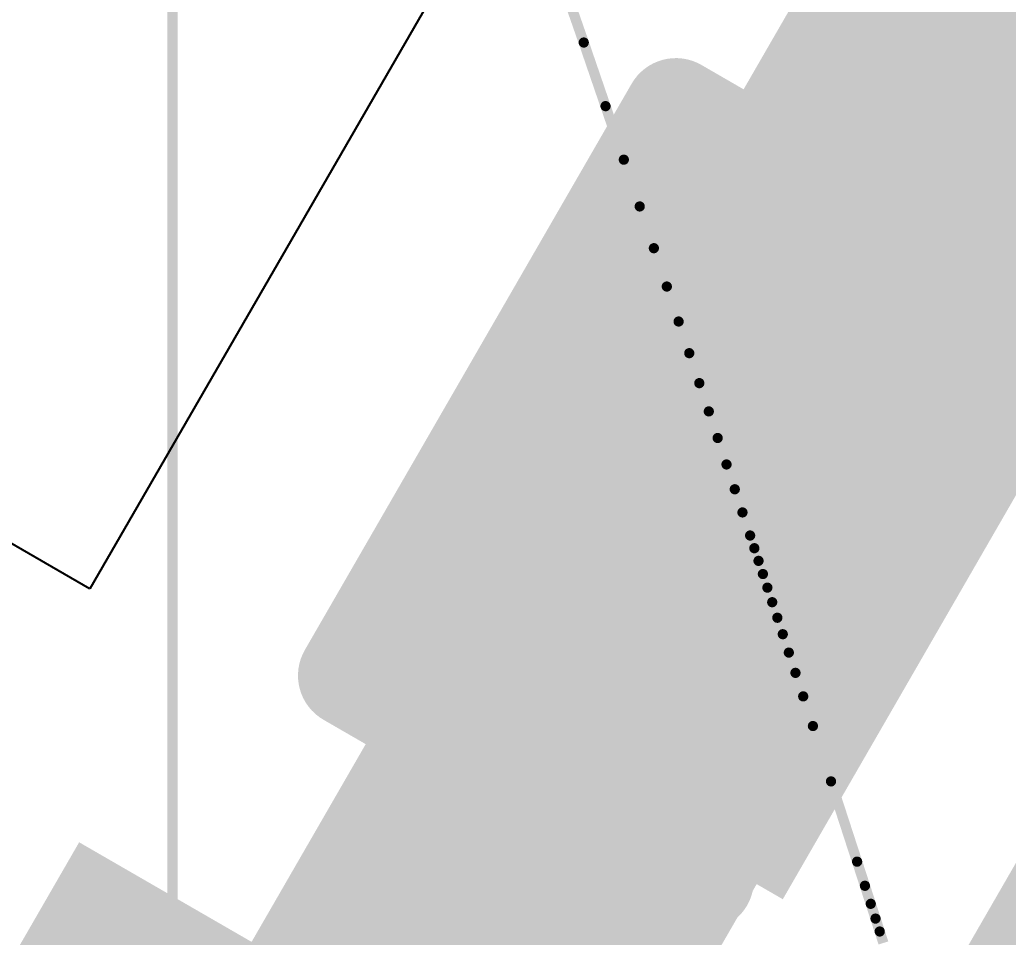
# Model space of a CAD drawing. Header units: inches. Extents: x -18 to 217, y -14 to 159.
# Drawn here: x 44.641 to 45.87, y 37.069 to 38.209 of the extents above; entities that cross this region are included whole.
import ezdxf

# ---------------------------------------------------------------- set-up
doc = ezdxf.new("R2010")
doc.units = ezdxf.units.IN
for name, color, linetype in [('Dimension', 6, 'Continuous'), ('Fabrication', 76, 'Continuous'), ('Top Layer', 1, 'Continuous'), ('Top Overlay', 2, 'Continuous'), ('Top Paste', 8, 'Continuous'), ('Top Solder', 216, 'Continuous')]:
    doc.layers.add(name, color=color, linetype=linetype)
doc.styles.add('Arial', font='', dxfattribs={"height": 0.2})
doc.styles.get('Arial').set_extended_font_data('Arial')

# ---------------------------------------------------------------- blocks, each defined once
blk = doc.blocks.new('SK6812_EC20_44')
at = {"layer": 'Top Solder'}
blk.add_hatch(color=216, dxfattribs=at).paths.add_polyline_path([(0.14840077, -0.14839823), (1.15160171, -0.14839823), (1.15160171, -1.05159937), (0.14840077, -1.05159937)])
blk = doc.blocks.new('C___0402_82')
at = {"layer": 'Top Layer'}
blk.add_hatch(color=1, dxfattribs=at).paths.add_polyline_path([(0.24129746, -0.31750254), (0.24129746, 0.31749746), (0.69849746, 0.31749746), (0.69849746, -0.31750254)])
at = {"layer": 'Top Paste'}
blk.add_hatch(color=8, dxfattribs=at).paths.add_polyline_path([(0.24129746, -0.31750254), (0.24129746, 0.31749746), (0.69849746, 0.31749746), (0.69849746, -0.31750254)])
at = {"layer": 'Top Solder'}
blk.add_hatch(color=216, dxfattribs=at).paths.add_polyline_path([(0.18129758, -0.37750242), (0.18129758, 0.37749734), (0.7584973399999999, 0.37749734), (0.7584973399999999, -0.37750242)])
at = {"layer": 'Top Overlay', "const_width": 0.127}
for points in [[(0.7874, 0.4064), (0.27939746, 0.40639492)], [(0.7874, 0.4064), (0.78740254, -0.40640254)], [(0.78740254, -0.40640254), (0.2794, -0.40640254)]]:
    blk.add_lwpolyline(points, dxfattribs=at)
at = {"layer": 'Top Overlay', "const_width": 0.0635}
for points in [[(0.24764746, 0.40639492, 1), (0.31114746, 0.40639492, 1)], [(0.7556499999999999, 0.4064, 1), (0.8191499999999999, 0.4064, 1)], [(0.7556499999999999, 0.4064, 1), (0.8191499999999999, 0.4064, 1)], [(0.24765, -0.40640254, 1), (0.31115, -0.40640254, 1)], [(0.75565254, -0.40640254, 1), (0.8191525399999998, -0.40640254, 1)], [(0.75565254, -0.40640254, 1), (0.8191525399999998, -0.40640254, 1)]]:
    blk.add_lwpolyline(points, format="xyb", close=True, dxfattribs=at)

msp = doc.modelspace()

# ---------------------------------------------------------------- linework, layer by layer
at = {"layer": 'Dimension', "const_width": 0.254}
for points in [[(58.31000022, 19.46699942, 1), (13.30999878, 19.46699942, 1)], [(54.56033537999999, 19.46692576, 1), (17.06033418, 19.46692576, 1)]]:
    msp.add_lwpolyline(points, format="xyb", close=True, dxfattribs=at)
msp.add_lwpolyline([(22.33316336, -3.87619494), (47.83317586, 40.2910929)], dxfattribs=at)
at = {"layer": 'Fabrication', "const_width": 0.0127}
for points in [[(44.83044628, 30.25690164), (44.83044628, 39.6156434)], [(44.83044628, 30.25690164), (44.83044628, 39.6156434)], [(45.1329933, 38.77971669999999), (45.3419464, 38.18050022)], [(45.1329933, 38.77971669999999), (45.3419464, 38.18050022)], [(45.3419464, 38.18050022), (45.3690355, 38.1014351)], [(45.3419464, 38.18050022), (45.3690355, 38.1014351)], [(45.3690355, 38.1014351), (45.39174056, 38.0349125)], [(45.3690355, 38.1014351), (45.39174056, 38.0349125)], [(45.39174056, 38.0349125), (45.41152208, 37.97676428)], [(45.39174056, 38.0349125), (45.41152208, 37.97676428)], [(45.41152208, 37.97676428), (45.42911411999999, 37.92488986)], [(45.41152208, 37.97676428), (45.42911411999999, 37.92488986)], [(45.42911411999999, 37.92488986), (45.44523041999999, 37.87723691999999)], [(45.42911411999999, 37.92488986), (45.44523041999999, 37.87723691999999)], [(45.44523041999999, 37.87723691999999), (45.45989891999999, 37.83375466)], [(45.44523041999999, 37.87723691999999), (45.45989891999999, 37.83375466)], [(45.45989891999999, 37.83375466), (45.47314502, 37.79440244)], [(45.45989891999999, 37.83375466), (45.47314502, 37.79440244)], [(45.47314502, 37.79440244), (45.4856469, 37.75717366)], [(45.47314502, 37.79440244), (45.4856469, 37.75717366)], [(45.4856469, 37.75717366), (45.49741725999999, 37.72205054)], [(45.4856469, 37.75717366), (45.49741725999999, 37.72205054)], [(45.49741725999999, 37.72205054), (45.50846626, 37.6890153)], [(45.49741725999999, 37.72205054), (45.50846626, 37.6890153)], [(45.50846626, 37.6890153), (45.51944922, 37.65611468)], [(45.50846626, 37.6890153), (45.51944922, 37.65611468)], [(45.51944922, 37.65611468), (45.52972352, 37.62527653999999)], [(45.51944922, 37.65611468), (45.52972352, 37.62527653999999)], [(45.52972352, 37.62527653999999), (45.53929932, 37.59647801999999)], [(45.52972352, 37.62527653999999), (45.53929932, 37.59647801999999)], [(45.53929932, 37.59647801999999), (45.54882178, 37.56779126)], [(45.53929932, 37.59647801999999), (45.54882178, 37.56779126)], [(45.54882178, 37.56779126), (45.55405926, 37.55201024)], [(45.54882178, 37.56779126), (45.55405926, 37.55201024)], [(45.55405926, 37.55201024), (45.55927895999999, 37.53626478)], [(45.55405926, 37.55201024), (45.55927895999999, 37.53626478)], [(45.55927895999999, 37.53626478), (45.56468915999999, 37.51992496)], [(45.55927895999999, 37.53626478), (45.56468915999999, 37.51992496)], [(45.56468915999999, 37.51992496), (45.57028986, 37.50300094)], [(45.56468915999999, 37.51992496), (45.57028986, 37.50300094)], [(45.57028986, 37.50300094), (45.57627917999999, 37.48487804)], [(45.57028986, 37.50300094), (45.57627917999999, 37.48487804)], [(45.57627917999999, 37.48487804), (45.58265204, 37.4655715)], [(45.57627917999999, 37.48487804), (45.58265204, 37.4655715)], [(45.58265204, 37.4655715), (45.58940336, 37.44510164)], [(45.58265204, 37.4655715), (45.58940336, 37.44510164)], [(45.58940336, 37.44510164), (45.59692684, 37.42225942)], [(45.58940336, 37.44510164), (45.59692684, 37.42225942)], [(45.59692684, 37.42225942), (45.60520724, 37.39708802)], [(45.59692684, 37.42225942), (45.60520724, 37.39708802)], [(45.60520724, 37.39708802), (45.61481606, 37.36782722)], [(45.60520724, 37.39708802), (45.61481606, 37.36782722)], [(45.61481606, 37.36782722), (45.62689122, 37.33099214)], [(45.61481606, 37.36782722), (45.62689122, 37.33099214)], [(45.62689122, 37.33099214), (45.64939054, 37.26216067999999)], [(45.62689122, 37.33099214), (45.64939054, 37.26216067999999)], [(45.64939054, 37.26216067999999), (45.68184412, 37.16241742)], [(45.64939054, 37.26216067999999), (45.68184412, 37.16241742)], [(45.68184412, 37.16241742), (45.69156216, 37.1324378)], [(45.68184412, 37.16241742), (45.69156216, 37.1324378)], [(45.69156216, 37.1324378), (45.69882147999999, 37.11001722)], [(45.69156216, 37.1324378), (45.69882147999999, 37.11001722)], [(45.69882147999999, 37.11001722), (45.70476, 37.09165556)], [(45.69882147999999, 37.11001722), (45.70476, 37.09165556)], [(45.70476, 37.09165556), (45.70993398, 37.07563578)], [(45.70476, 37.09165556), (45.70993398, 37.07563578)], [(45.70993398, 37.07563578), (45.71453899999999, 37.06136606)], [(45.70993398, 37.07563578), (45.71453899999999, 37.06136606)]]:
    msp.add_lwpolyline(points, dxfattribs=at)
at = {"layer": 'Fabrication', "const_width": 0.00635}
for points in [[(45.3387714, 38.18050022, 1), (45.3451214, 38.18050022, 1)], [(45.3387714, 38.18050022, 1), (45.3451214, 38.18050022, 1)], [(45.3387714, 38.18050022, 1), (45.3451214, 38.18050022, 1)], [(45.3387714, 38.18050022, 1), (45.3451214, 38.18050022, 1)], [(45.3658605, 38.1014351, 1), (45.37221049999999, 38.1014351, 1)], [(45.3658605, 38.1014351, 1), (45.37221049999999, 38.1014351, 1)], [(45.3658605, 38.1014351, 1), (45.37221049999999, 38.1014351, 1)], [(45.3658605, 38.1014351, 1), (45.37221049999999, 38.1014351, 1)], [(45.38856556, 38.0349125, 1), (45.39491556, 38.0349125, 1)], [(45.38856556, 38.0349125, 1), (45.39491556, 38.0349125, 1)], [(45.38856556, 38.0349125, 1), (45.39491556, 38.0349125, 1)], [(45.38856556, 38.0349125, 1), (45.39491556, 38.0349125, 1)], [(45.40834708, 37.97676428, 1), (45.41469708, 37.97676428, 1)], [(45.40834708, 37.97676428, 1), (45.41469708, 37.97676428, 1)], [(45.40834708, 37.97676428, 1), (45.41469708, 37.97676428, 1)], [(45.40834708, 37.97676428, 1), (45.41469708, 37.97676428, 1)], [(45.42593912, 37.92488986, 1), (45.43228912, 37.92488986, 1)], [(45.42593912, 37.92488986, 1), (45.43228912, 37.92488986, 1)], [(45.42593912, 37.92488986, 1), (45.43228912, 37.92488986, 1)], [(45.42593912, 37.92488986, 1), (45.43228912, 37.92488986, 1)], [(45.44205542, 37.87723691999999, 1), (45.44840541999999, 37.87723691999999, 1)], [(45.44205542, 37.87723691999999, 1), (45.44840541999999, 37.87723691999999, 1)], [(45.44205542, 37.87723691999999, 1), (45.44840541999999, 37.87723691999999, 1)], [(45.44205542, 37.87723691999999, 1), (45.44840541999999, 37.87723691999999, 1)], [(45.45672391999999, 37.83375466, 1), (45.46307392, 37.83375466, 1)], [(45.45672391999999, 37.83375466, 1), (45.46307392, 37.83375466, 1)], [(45.45672391999999, 37.83375466, 1), (45.46307392, 37.83375466, 1)], [(45.45672391999999, 37.83375466, 1), (45.46307392, 37.83375466, 1)], [(45.46997002, 37.79440244, 1), (45.47632002, 37.79440244, 1)], [(45.46997002, 37.79440244, 1), (45.47632002, 37.79440244, 1)], [(45.46997002, 37.79440244, 1), (45.47632002, 37.79440244, 1)], [(45.46997002, 37.79440244, 1), (45.47632002, 37.79440244, 1)], [(45.4824719, 37.75717366, 1), (45.4888219, 37.75717366, 1)], [(45.4824719, 37.75717366, 1), (45.4888219, 37.75717366, 1)], [(45.4824719, 37.75717366, 1), (45.4888219, 37.75717366, 1)], [(45.4824719, 37.75717366, 1), (45.4888219, 37.75717366, 1)], [(45.49424226, 37.72205054, 1), (45.50059226, 37.72205054, 1)], [(45.49424226, 37.72205054, 1), (45.50059226, 37.72205054, 1)], [(45.49424226, 37.72205054, 1), (45.50059226, 37.72205054, 1)], [(45.49424226, 37.72205054, 1), (45.50059226, 37.72205054, 1)], [(45.50529125999999, 37.6890153, 1), (45.51164126, 37.6890153, 1)], [(45.50529125999999, 37.6890153, 1), (45.51164126, 37.6890153, 1)], [(45.50529125999999, 37.6890153, 1), (45.51164126, 37.6890153, 1)], [(45.50529125999999, 37.6890153, 1), (45.51164126, 37.6890153, 1)], [(45.51627421999999, 37.65611468, 1), (45.52262422, 37.65611468, 1)], [(45.51627421999999, 37.65611468, 1), (45.52262422, 37.65611468, 1)], [(45.51627421999999, 37.65611468, 1), (45.52262422, 37.65611468, 1)], [(45.51627421999999, 37.65611468, 1), (45.52262422, 37.65611468, 1)], [(45.52654852, 37.62527653999999, 1), (45.53289852, 37.62527653999999, 1)], [(45.52654852, 37.62527653999999, 1), (45.53289852, 37.62527653999999, 1)], [(45.52654852, 37.62527653999999, 1), (45.53289852, 37.62527653999999, 1)], [(45.52654852, 37.62527653999999, 1), (45.53289852, 37.62527653999999, 1)], [(45.53612432, 37.59647801999999, 1), (45.54247432, 37.59647801999999, 1)], [(45.53612432, 37.59647801999999, 1), (45.54247432, 37.59647801999999, 1)], [(45.53612432, 37.59647801999999, 1), (45.54247432, 37.59647801999999, 1)], [(45.53612432, 37.59647801999999, 1), (45.54247432, 37.59647801999999, 1)], [(45.54564678, 37.56779126, 1), (45.55199678, 37.56779126, 1)], [(45.54564678, 37.56779126, 1), (45.55199678, 37.56779126, 1)], [(45.54564678, 37.56779126, 1), (45.55199678, 37.56779126, 1)], [(45.54564678, 37.56779126, 1), (45.55199678, 37.56779126, 1)], [(45.55088426, 37.55201024, 1), (45.55723426, 37.55201024, 1)], [(45.55088426, 37.55201024, 1), (45.55723426, 37.55201024, 1)], [(45.55088426, 37.55201024, 1), (45.55723426, 37.55201024, 1)], [(45.55088426, 37.55201024, 1), (45.55723426, 37.55201024, 1)], [(45.55610395999999, 37.53626478, 1), (45.56245396, 37.53626478, 1)], [(45.55610395999999, 37.53626478, 1), (45.56245396, 37.53626478, 1)], [(45.55610395999999, 37.53626478, 1), (45.56245396, 37.53626478, 1)], [(45.55610395999999, 37.53626478, 1), (45.56245396, 37.53626478, 1)], [(45.56151416, 37.51992496, 1), (45.56786415999999, 37.51992496, 1)], [(45.56151416, 37.51992496, 1), (45.56786415999999, 37.51992496, 1)], [(45.56151416, 37.51992496, 1), (45.56786415999999, 37.51992496, 1)], [(45.56151416, 37.51992496, 1), (45.56786415999999, 37.51992496, 1)], [(45.56711486, 37.50300094, 1), (45.57346486, 37.50300094, 1)], [(45.56711486, 37.50300094, 1), (45.57346486, 37.50300094, 1)], [(45.56711486, 37.50300094, 1), (45.57346486, 37.50300094, 1)], [(45.56711486, 37.50300094, 1), (45.57346486, 37.50300094, 1)], [(45.57310417999999, 37.48487804, 1), (45.57945418, 37.48487804, 1)], [(45.57310417999999, 37.48487804, 1), (45.57945418, 37.48487804, 1)], [(45.57310417999999, 37.48487804, 1), (45.57945418, 37.48487804, 1)], [(45.57310417999999, 37.48487804, 1), (45.57945418, 37.48487804, 1)], [(45.57947703999999, 37.4655715, 1), (45.58582704, 37.4655715, 1)], [(45.57947703999999, 37.4655715, 1), (45.58582704, 37.4655715, 1)], [(45.57947703999999, 37.4655715, 1), (45.58582704, 37.4655715, 1)], [(45.57947703999999, 37.4655715, 1), (45.58582704, 37.4655715, 1)], [(45.58622835999999, 37.44510164, 1), (45.59257836, 37.44510164, 1)], [(45.58622835999999, 37.44510164, 1), (45.59257836, 37.44510164, 1)], [(45.58622835999999, 37.44510164, 1), (45.59257836, 37.44510164, 1)], [(45.58622835999999, 37.44510164, 1), (45.59257836, 37.44510164, 1)], [(45.59375184, 37.42225942, 1), (45.60010183999999, 37.42225942, 1)], [(45.59375184, 37.42225942, 1), (45.60010183999999, 37.42225942, 1)], [(45.59375184, 37.42225942, 1), (45.60010183999999, 37.42225942, 1)], [(45.59375184, 37.42225942, 1), (45.60010183999999, 37.42225942, 1)], [(45.60203223999999, 37.39708802, 1), (45.60838224, 37.39708802, 1)], [(45.60203223999999, 37.39708802, 1), (45.60838224, 37.39708802, 1)], [(45.60203223999999, 37.39708802, 1), (45.60838224, 37.39708802, 1)], [(45.60203223999999, 37.39708802, 1), (45.60838224, 37.39708802, 1)], [(45.61164106, 37.36782722, 1), (45.61799105999999, 37.36782722, 1)], [(45.61164106, 37.36782722, 1), (45.61799105999999, 37.36782722, 1)], [(45.61164106, 37.36782722, 1), (45.61799105999999, 37.36782722, 1)], [(45.61164106, 37.36782722, 1), (45.61799105999999, 37.36782722, 1)], [(45.62371621999999, 37.33099214, 1), (45.63006622, 37.33099214, 1)], [(45.62371621999999, 37.33099214, 1), (45.63006622, 37.33099214, 1)], [(45.62371621999999, 37.33099214, 1), (45.63006622, 37.33099214, 1)], [(45.62371621999999, 37.33099214, 1), (45.63006622, 37.33099214, 1)], [(45.64621553999999, 37.26216067999999, 1), (45.65256554, 37.26216067999999, 1)], [(45.64621553999999, 37.26216067999999, 1), (45.65256554, 37.26216067999999, 1)], [(45.64621553999999, 37.26216067999999, 1), (45.65256554, 37.26216067999999, 1)], [(45.64621553999999, 37.26216067999999, 1), (45.65256554, 37.26216067999999, 1)], [(45.67866912, 37.16241742, 1), (45.68501912, 37.16241742, 1)], [(45.67866912, 37.16241742, 1), (45.68501912, 37.16241742, 1)], [(45.67866912, 37.16241742, 1), (45.68501912, 37.16241742, 1)], [(45.67866912, 37.16241742, 1), (45.68501912, 37.16241742, 1)], [(45.68838716, 37.1324378, 1), (45.69473716, 37.1324378, 1)], [(45.68838716, 37.1324378, 1), (45.69473716, 37.1324378, 1)], [(45.68838716, 37.1324378, 1), (45.69473716, 37.1324378, 1)], [(45.68838716, 37.1324378, 1), (45.69473716, 37.1324378, 1)], [(45.69564648, 37.11001722, 1), (45.70199648, 37.11001722, 1)], [(45.69564648, 37.11001722, 1), (45.70199648, 37.11001722, 1)], [(45.69564648, 37.11001722, 1), (45.70199648, 37.11001722, 1)], [(45.69564648, 37.11001722, 1), (45.70199648, 37.11001722, 1)], [(45.70158499999999, 37.09165556, 1), (45.707935, 37.09165556, 1)], [(45.70158499999999, 37.09165556, 1), (45.707935, 37.09165556, 1)], [(45.70158499999999, 37.09165556, 1), (45.707935, 37.09165556, 1)], [(45.70158499999999, 37.09165556, 1), (45.707935, 37.09165556, 1)], [(45.70675898, 37.07563578, 1), (45.71310897999999, 37.07563578, 1)], [(45.70675898, 37.07563578, 1), (45.71310897999999, 37.07563578, 1)], [(45.70675898, 37.07563578, 1), (45.71310897999999, 37.07563578, 1)], [(45.70675898, 37.07563578, 1), (45.71310897999999, 37.07563578, 1)]]:
    msp.add_lwpolyline(points, format="xyb", close=True, dxfattribs=at)
at = {"layer": 'Fabrication', "const_width": 0.0127}
msp.add_lwpolyline([(45.83044427999999, 36.69828829999999, -0.5898057500782047), (46.97932184, 37.33342546)], format="xyb", dxfattribs=at)
msp.add_lwpolyline([(45.83044427999999, 36.69828829999999, -0.5898057500782047), (46.97932184, 37.33342546)], format="xyb", dxfattribs=at)
msp.add_lwpolyline([(45.83044427999999, 36.69828829999999, -0.5898057500782047), (46.97932184, 37.33342546)], format="xyb", dxfattribs=at)
msp.add_lwpolyline([(45.83044427999999, 36.69828829999999, -0.5898057500782047), (46.97932184, 37.33342546)], format="xyb", dxfattribs=at)
at = {"layer": 'Top Layer'}
for p, q in [((45.19220324, 38.30562062), (44.9664836, 37.91465874)), ((44.9664074, 37.91452666), (44.7278887, 37.50140073999999)), ((44.9664582, 37.91458508), (44.9664074, 37.91452666)), ((44.9664836, 37.91465874), (44.9664582, 37.91458508)), ((44.7278887, 37.50140073999999), (44.61222218, 37.56817988))]:
    msp.add_line(p, q, dxfattribs=at)
at = {"layer": 'Top Layer', "const_width": 2.032}
msp.add_lwpolyline([(23.95966252, 38.67549034, -0.538770409587209), (58.0621648, 22.88544064)], format="xyb", dxfattribs=at)
at = {"layer": 'Top Layer', "const_width": 0.508}
for points in [[(45.52718352, 37.59093828), (46.42718172, 39.14978708)], [(45.5257281, 37.58841606), (45.52718352, 37.59093828)], [(44.9230877, 36.54461576), (45.5257281, 37.58841606)]]:
    msp.add_lwpolyline(points, dxfattribs=at)
at = {"layer": 'Top Layer', "const_width": 0.254}
for points in [[(45.40018351999999, 37.59093828, 1), (45.65418352, 37.59093828, 1)], [(45.40018351999999, 37.59093828, 1), (45.65418352, 37.59093828, 1)], [(45.3987281, 37.58841606, 1), (45.6527281, 37.58841606, 1)], [(45.3987281, 37.58841606, 1), (45.6527281, 37.58841606, 1)]]:
    msp.add_lwpolyline(points, format="xyb", close=True, dxfattribs=at)

# ---------------------------------------------------------------- block references
at = {"rotation": 150}
for name, p in [('C___0402_82', (45.93520658, 37.35200048)), ('SK6812_EC20_44', (45.18600564, 35.69999972))]:
    msp.add_blockref(name, p, dxfattribs=at)

# ---------------------------------------------------------------- texts
at = {"layer": 'Top Overlay', "style": 'Arial'}
msp.add_text('C12', height=0.889, rotation=330, dxfattribs=at).set_placement((45.51463846, 38.5069715))

doc.saveas('drawing.dxf')
